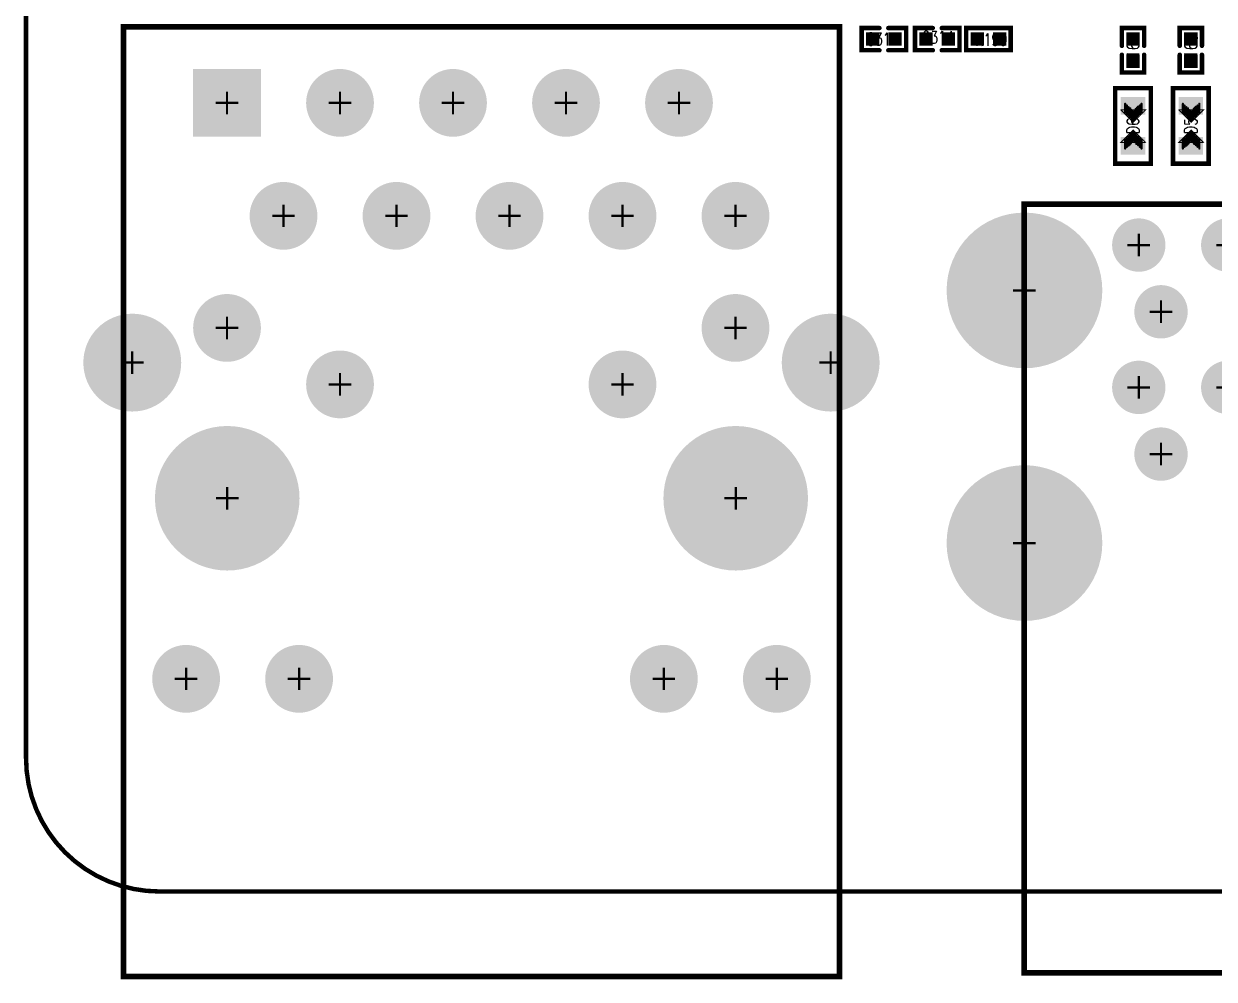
# Model space of a CAD drawing. Extents: x -54.9 to 3.9, y -25.5 to 62.3.
# Drawn here: x -52.53 to -25.77, y -25.49 to -4 of the extents above; entities that cross this region are included whole.
import ezdxf
from ezdxf.enums import TextEntityAlignment as Align

# ---------------------------------------------------------------- set-up
doc = ezdxf.new("R2010")
doc.units = 0
doc.linetypes.add('TRMIDX_0', pattern=[2, 1, 1])
doc.linetypes.add('TRMIDX_1', pattern=[2, 1, 1])
for name, color, linetype in [('BOARD_OUTLINE_00', 255, 'CONTINUOUS'), ('DRIL_NPLTE_THRU_01', 3, 'CONTINUOUS'), ('DRIL_NPLTE_THRU_02', 176, 'CONTINUOUS'), ('DRIL_NPLTE_THRU_03', 222, 'CONTINUOUS'), ('DRIL_NPLTE_THRU_04', 34, 'CONTINUOUS'), ('DRIL_NPLTE_THRU_05', 171, 'CONTINUOUS'), ('DRIL_NPLTE_THRU_06', 186, 'CONTINUOUS'), ('DRIL_NPLTE_THRU_07', 6, 'CONTINUOUS'), ('DRIL_NPLTE_THRU_08', 2, 'CONTINUOUS'), ('DRIL_PLTE_THRU_01', 3, 'CONTINUOUS'), ('DRIL_PLTE_THRU_02', 176, 'CONTINUOUS'), ('DRIL_PLTE_THRU_03', 222, 'CONTINUOUS'), ('DRIL_PLTE_THRU_04', 34, 'CONTINUOUS'), ('DRIL_PLTE_THRU_05', 171, 'CONTINUOUS'), ('DRIL_PLTE_THRU_06', 186, 'CONTINUOUS'), ('DRIL_PLTE_THRU_07', 6, 'CONTINUOUS'), ('DRIL_PLTE_THRU_08', 2, 'CONTINUOUS'), ('DRIL_SYMBOL', 255, 'CONTINUOUS'), ('PADS_BOT', 56, 'CONTINUOUS'), ('PADS_INNER', 96, 'CONTINUOUS'), ('PADS_TOP', 96, 'CONTINUOUS'), ('PART_NAME_126', 6, 'CONTINUOUS'), ('PART_TOP_2DLINE_126', 254, 'CONTINUOUS'), ('PART_TOP_COPPER_01', 254, 'CONTINUOUS')]:
    doc.layers.add(name, color=color, linetype=linetype)
doc.styles.add('W0$04', font='simplex', dxfattribs={"width": 0.75})

# ---------------------------------------------------------------- blocks, each defined once
blk = doc.blocks.new('BOARD_1')
at = {"layer": 'BOARD_OUTLINE_00', "const_width": 0.1}
blk.add_lwpolyline([(2.96515, 77.63739, 0.41421356), (-0.03411, 74.63813), (-0.03411, -4.3651, 0.41421356), (2.96515, -7.36436), (52.96851, -7.36436, 0.41421356), (55.96777, -4.3651), (55.96777, 74.63813, 0.41421356), (52.96851, 77.63739)], format="xyb", close=True, dxfattribs=at)
blk = doc.blocks.new('SMOOTH_0$127')
at = {"const_width": 0.0635}
blk.add_lwpolyline([(-0.03175, 0, 1), (0.03175, 0, 1)], format="xyb", close=True, dxfattribs=at)
blk = doc.blocks.new('PART_BODY_TOP_28')
at = {"layer": 'PART_TOP_2DLINE_126', "const_width": 0.127}
blk.add_lwpolyline([(-13.15, 1.94), (0, 1.94), (0, -15.34), (-13.15, -15.34)], close=True, dxfattribs=at)
at = {"layer": 'PART_TOP_2DLINE_126'}
for p in [(-13.15, 1.94), (0, 1.94), (-13.15, -15.34), (0, -15.34)]:
    blk.add_blockref('SMOOTH_0$127', p, dxfattribs=at)
blk = doc.blocks.new('DRIL_SYMBOL_0$7')
at = {"layer": 'DRIL_SYMBOL', "const_width": 0.0508}
for points in [[(0, -0.254), (0, 0.254)], [(-0.254, 0), (0.254, 0)]]:
    blk.add_lwpolyline(points, dxfattribs=at)
blk = doc.blocks.new('DRIL_HOLE_0$7')
at = {"const_width": 0.35}
blk.add_lwpolyline([(-0.175, 0, 1), (0.175, 0, 1)], format="xyb", close=True, dxfattribs=at)
blk.add_blockref('DRIL_SYMBOL_0$7', (0, 0))
blk = doc.blocks.new('PAD_10')
at = {"const_width": 0.45}
blk.add_lwpolyline([(0, -0.225, 1), (0, 0.225, 1)], format="xyb", close=True, dxfattribs=at)
blk = doc.blocks.new('PAD_11')
at = {"const_width": 0.6}
blk.add_lwpolyline([(0, -0.3, 1), (0, 0.3, 1)], format="xyb", close=True, dxfattribs=at)
blk = doc.blocks.new('STK_TOP_118')
at = {"layer": 'DRIL_PLTE_THRU_01'}
blk.add_blockref('DRIL_HOLE_0$7', (0, 0), dxfattribs=at)
at = {"layer": 'DRIL_PLTE_THRU_02'}
blk.add_blockref('DRIL_HOLE_0$7', (0, 0), dxfattribs=at)
at = {"layer": 'DRIL_PLTE_THRU_03'}
blk.add_blockref('DRIL_HOLE_0$7', (0, 0), dxfattribs=at)
at = {"layer": 'DRIL_PLTE_THRU_04'}
blk.add_blockref('DRIL_HOLE_0$7', (0, 0), dxfattribs=at)
at = {"layer": 'DRIL_PLTE_THRU_05'}
blk.add_blockref('DRIL_HOLE_0$7', (0, 0), dxfattribs=at)
at = {"layer": 'DRIL_PLTE_THRU_06'}
blk.add_blockref('DRIL_HOLE_0$7', (0, 0), dxfattribs=at)
at = {"layer": 'DRIL_PLTE_THRU_07'}
blk.add_blockref('DRIL_HOLE_0$7', (0, 0), dxfattribs=at)
at = {"layer": 'DRIL_PLTE_THRU_08'}
blk.add_blockref('DRIL_HOLE_0$7', (0, 0), dxfattribs=at)
at = {"layer": 'PADS_BOT'}
blk.add_blockref('PAD_11', (0, 0), dxfattribs=at)
at = {"layer": 'PADS_INNER'}
blk.add_blockref('PAD_10', (0, 0), dxfattribs=at)
at = {"layer": 'PADS_TOP'}
blk.add_blockref('PAD_11', (0, 0), dxfattribs=at)
blk = doc.blocks.new('DRIL_SYMBOL_2$3')
at = {"layer": 'DRIL_SYMBOL', "const_width": 0.0508}
for points in [[(0, -0.254), (0, 0.254)], [(-0.254, 0), (0.254, 0)]]:
    blk.add_lwpolyline(points, dxfattribs=at)
blk = doc.blocks.new('DRIL_HOLE_2$3')
at = {"const_width": 1.15}
blk.add_lwpolyline([(-0.575, 0, 1), (0.575, 0, 1)], format="xyb", close=True, dxfattribs=at)
blk.add_blockref('DRIL_SYMBOL_2$3', (0, 0))
blk = doc.blocks.new('PAD_12')
at = {"const_width": 1.25}
blk.add_lwpolyline([(0, -0.625, 1), (0, 0.625, 1)], format="xyb", close=True, dxfattribs=at)
blk = doc.blocks.new('PAD_0')
at = {"const_width": 1.75}
blk.add_lwpolyline([(0, -0.875, 1), (0, 0.875, 1)], format="xyb", close=True, dxfattribs=at)
blk = doc.blocks.new('STK_TOP_119')
at = {"layer": 'DRIL_PLTE_THRU_01'}
blk.add_blockref('DRIL_HOLE_2$3', (0, 0), dxfattribs=at)
at = {"layer": 'DRIL_PLTE_THRU_02'}
blk.add_blockref('DRIL_HOLE_2$3', (0, 0), dxfattribs=at)
at = {"layer": 'DRIL_PLTE_THRU_03'}
blk.add_blockref('DRIL_HOLE_2$3', (0, 0), dxfattribs=at)
at = {"layer": 'DRIL_PLTE_THRU_04'}
blk.add_blockref('DRIL_HOLE_2$3', (0, 0), dxfattribs=at)
at = {"layer": 'DRIL_PLTE_THRU_05'}
blk.add_blockref('DRIL_HOLE_2$3', (0, 0), dxfattribs=at)
at = {"layer": 'DRIL_PLTE_THRU_06'}
blk.add_blockref('DRIL_HOLE_2$3', (0, 0), dxfattribs=at)
at = {"layer": 'DRIL_PLTE_THRU_07'}
blk.add_blockref('DRIL_HOLE_2$3', (0, 0), dxfattribs=at)
at = {"layer": 'DRIL_PLTE_THRU_08'}
blk.add_blockref('DRIL_HOLE_2$3', (0, 0), dxfattribs=at)
at = {"layer": 'PADS_BOT'}
blk.add_blockref('PAD_0', (0, 0), dxfattribs=at)
at = {"layer": 'PADS_INNER'}
blk.add_blockref('PAD_12', (0, 0), dxfattribs=at)
at = {"layer": 'PADS_TOP'}
blk.add_blockref('PAD_0', (0, 0), dxfattribs=at)
blk = doc.blocks.new('SYM_TOP_61')
for name, p in [('PART_BODY_TOP_28', (0, 0)), ('STK_TOP_119', (-13.14, 0)), ('STK_TOP_118', (-10.57, 1.02)), ('STK_TOP_118', (-8.57, 1.02)), ('STK_TOP_118', (-6.57, 1.02)), ('STK_TOP_118', (-4.57, 1.02)), ('STK_TOP_118', (-2.57, 1.02)), ('STK_TOP_119', (0, 0)), ('STK_TOP_118', (-10.07, -0.48)), ('STK_TOP_118', (-7.57, -0.48)), ('STK_TOP_118', (-5.57, -0.48)), ('STK_TOP_118', (-3.07, -0.48)), ('STK_TOP_118', (-10.57, -2.18)), ('STK_TOP_118', (-8.57, -2.18)), ('STK_TOP_118', (-6.57, -2.18)), ('STK_TOP_118', (-4.57, -2.18)), ('STK_TOP_118', (-2.57, -2.18)), ('STK_TOP_118', (-10.07, -3.68)), ('STK_TOP_118', (-7.57, -3.68)), ('STK_TOP_118', (-5.57, -3.68)), ('STK_TOP_118', (-3.07, -3.68)), ('STK_TOP_119', (-13.14, -5.68)), ('STK_TOP_119', (0, -5.68))]:
    blk.add_blockref(name, p)
blk = doc.blocks.new('PART_TOP_5')
blk.add_blockref('SYM_TOP_61', (0, 0))
at = {"layer": 'PART_NAME_126', "style": 'W0$04', "width": 0.75}
blk.add_text('J1', height=0.28, dxfattribs=at).set_placement((-6.717, -7.261))
blk = doc.blocks.new('SMOOTH_0$0254')
at = {"const_width": 0.0127}
blk.add_lwpolyline([(-0.00635, 0, 1), (0.00635, 0, 1)], format="xyb", close=True, dxfattribs=at)
blk = doc.blocks.new('SMOOTH_0$0508')
at = {"const_width": 0.0254}
blk.add_lwpolyline([(-0.0127, 0, 1), (0.0127, 0, 1)], format="xyb", close=True, dxfattribs=at)
blk = doc.blocks.new('SMOOTH_0$1')
at = {"const_width": 0.05}
blk.add_lwpolyline([(-0.025, 0, 1), (0.025, 0, 1)], format="xyb", close=True, dxfattribs=at)
blk = doc.blocks.new('PART_BODY_TOP_29')
at = {"layer": 'PART_TOP_2DLINE_126', "const_width": 0.1}
blk.add_lwpolyline([(0.85, -0.4), (0.85, 0.4), (-0.85, 0.4), (-0.85, -0.4)], close=True, dxfattribs=at)
at = {"layer": 'PART_TOP_COPPER_01', "linetype": 'TRMIDX_0', "const_width": 0.0254}
for points in [[(-0.3556, -0.2667), (-0.08255, 0.00635), (-0.36195, 0.28575), (-0.36195, -0.254), (-0.3556, -0.254)], [(-0.3048, -0.1651), (-0.1397, 0), (-0.31115, 0.17145), (-0.31115, -0.1524), (-0.3048, -0.1524)]]:
    blk.add_lwpolyline(points, close=True, dxfattribs=at)
at = {"layer": 'PART_TOP_COPPER_01', "linetype": 'TRMIDX_1', "const_width": 0.0254}
for points in [[(0.3683, 0.2794), (0.09525, 0.00635), (0.37465, -0.27305), (0.37465, 0.2667), (0.3683, 0.2667)], [(0.3175, 0.1778), (0.1524, 0.0127), (0.32385, -0.15875), (0.32385, 0.1651), (0.3175, 0.1651)]]:
    blk.add_lwpolyline(points, close=True, dxfattribs=at)
at = {"layer": 'PART_TOP_COPPER_01', "linetype": 'TRMIDX_0', "const_width": 0.0508}
for points in [[(-0.3048, 0.1905), (-0.4953, 0.1905)], [(-0.2667, 0.1524), (-0.4572, 0.1524)], [(-0.2413, 0.1143), (-0.4318, 0.1143)], [(-0.2159, 0.0889), (-0.4064, 0.0889)], [(-0.1905, 0.0635), (-0.381, 0.0635)], [(-0.1524, 0.0381), (-0.3429, 0.0381)], [(-0.1397, -0.0127), (-0.3302, -0.0127)], [(-0.127, 0.0127), (-0.3175, 0.0127)], [(-0.3048, -0.1778), (-0.4953, -0.1778)], [(-0.2667, -0.1397), (-0.4572, -0.1397)], [(-0.2286, -0.1016), (-0.4191, -0.1016)], [(-0.2032, -0.0635), (-0.3937, -0.0635)], [(-0.1651, -0.0381), (-0.3556, -0.0381)]]:
    blk.add_lwpolyline(points, dxfattribs=at)
at = {"layer": 'PART_TOP_COPPER_01', "linetype": 'TRMIDX_1', "const_width": 0.0508}
for points in [[(0.1397, 0), (0.3302, 0)], [(0.1524, 0.0254), (0.3429, 0.0254)], [(0.1651, -0.0254), (0.3556, -0.0254)], [(0.1778, 0.0508), (0.3683, 0.0508)], [(0.2159, 0.0762), (0.4064, 0.0762)], [(0.2413, 0.1143), (0.4318, 0.1143)], [(0.2794, 0.1524), (0.4699, 0.1524)], [(0.3175, 0.1905), (0.508, 0.1905)], [(0.2032, -0.0508), (0.3937, -0.0508)], [(0.2286, -0.0762), (0.4191, -0.0762)], [(0.254, -0.1016), (0.4445, -0.1016)], [(0.2794, -0.1397), (0.4699, -0.1397)], [(0.3175, -0.1778), (0.508, -0.1778)]]:
    blk.add_lwpolyline(points, dxfattribs=at)
at = {"layer": 'PART_TOP_2DLINE_126'}
for p in [(-0.85, 0.4), (0.85, 0.4), (-0.85, -0.4), (0.85, -0.4)]:
    blk.add_blockref('SMOOTH_0$1', p, dxfattribs=at)
at = {"layer": 'PART_TOP_COPPER_01'}
for name, p in [('SMOOTH_0$0254', (-0.36195, 0.28575)), ('SMOOTH_0$0254', (0.3683, 0.2794)), ('SMOOTH_0$0254', (0.3683, 0.2667)), ('SMOOTH_0$0254', (0.37465, 0.2667)), ('SMOOTH_0$0508', (-0.4953, 0.1905)), ('SMOOTH_0$0508', (-0.4572, 0.1524)), ('SMOOTH_0$0508', (-0.4318, 0.1143)), ('SMOOTH_0$0508', (-0.4064, 0.0889)), ('SMOOTH_0$0508', (-0.381, 0.0635)), ('SMOOTH_0$0508', (-0.3429, 0.0381)), ('SMOOTH_0$0508', (-0.3302, -0.0127)), ('SMOOTH_0$0508', (-0.3175, 0.0127)), ('SMOOTH_0$0508', (-0.3048, 0.1905)), ('SMOOTH_0$0254', (-0.31115, 0.17145)), ('SMOOTH_0$0508', (-0.2667, 0.1524)), ('SMOOTH_0$0508', (-0.2413, 0.1143)), ('SMOOTH_0$0508', (-0.2159, 0.0889)), ('SMOOTH_0$0508', (-0.1905, 0.0635)), ('SMOOTH_0$0508', (-0.1524, 0.0381)), ('SMOOTH_0$0508', (-0.1397, -0.0127)), ('SMOOTH_0$0508', (-0.127, 0.0127)), ('SMOOTH_0$0254', (-0.1397, 0)), ('SMOOTH_0$0254', (-0.08255, 0.00635)), ('SMOOTH_0$0254', (0.09525, 0.00635)), ('SMOOTH_0$0508', (0.1397, 0)), ('SMOOTH_0$0508', (0.1524, 0.0254)), ('SMOOTH_0$0254', (0.1524, 0.0127)), ('SMOOTH_0$0508', (0.1651, -0.0254)), ('SMOOTH_0$0508', (0.1778, 0.0508)), ('SMOOTH_0$0508', (0.2159, 0.0762)), ('SMOOTH_0$0508', (0.2413, 0.1143)), ('SMOOTH_0$0508', (0.2794, 0.1524)), ('SMOOTH_0$0508', (0.3175, 0.1905)), ('SMOOTH_0$0254', (0.3175, 0.1778)), ('SMOOTH_0$0254', (0.3175, 0.1651)), ('SMOOTH_0$0508', (0.3302, 0)), ('SMOOTH_0$0254', (0.32385, 0.1651)), ('SMOOTH_0$0508', (0.3429, 0.0254)), ('SMOOTH_0$0508', (0.3556, -0.0254)), ('SMOOTH_0$0508', (0.3683, 0.0508)), ('SMOOTH_0$0508', (0.4064, 0.0762)), ('SMOOTH_0$0508', (0.4318, 0.1143)), ('SMOOTH_0$0508', (0.4699, 0.1524)), ('SMOOTH_0$0508', (0.508, 0.1905)), ('SMOOTH_0$0508', (-0.4953, -0.1778)), ('SMOOTH_0$0508', (-0.4572, -0.1397)), ('SMOOTH_0$0508', (-0.4191, -0.1016)), ('SMOOTH_0$0508', (-0.3937, -0.0635)), ('SMOOTH_0$0508', (-0.3556, -0.0381)), ('SMOOTH_0$0254', (-0.36195, -0.254)), ('SMOOTH_0$0254', (-0.3556, -0.254)), ('SMOOTH_0$0254', (-0.3556, -0.2667)), ('SMOOTH_0$0508', (-0.3048, -0.1778)), ('SMOOTH_0$0254', (-0.31115, -0.1524)), ('SMOOTH_0$0254', (-0.3048, -0.1524)), ('SMOOTH_0$0254', (-0.3048, -0.1651)), ('SMOOTH_0$0508', (-0.2667, -0.1397)), ('SMOOTH_0$0508', (-0.2286, -0.1016)), ('SMOOTH_0$0508', (-0.2032, -0.0635)), ('SMOOTH_0$0508', (-0.1651, -0.0381)), ('SMOOTH_0$0508', (0.2032, -0.0508)), ('SMOOTH_0$0508', (0.2286, -0.0762)), ('SMOOTH_0$0508', (0.254, -0.1016)), ('SMOOTH_0$0508', (0.2794, -0.1397)), ('SMOOTH_0$0508', (0.3175, -0.1778)), ('SMOOTH_0$0254', (0.32385, -0.15875)), ('SMOOTH_0$0254', (0.37465, -0.27305)), ('SMOOTH_0$0508', (0.3937, -0.0508)), ('SMOOTH_0$0508', (0.4191, -0.0762)), ('SMOOTH_0$0508', (0.4445, -0.1016)), ('SMOOTH_0$0508', (0.4699, -0.1397)), ('SMOOTH_0$0508', (0.508, -0.1778))]:
    blk.add_blockref(name, p, dxfattribs=at)
blk = doc.blocks.new('DRIL_HOLE_0')
blk.add_lwpolyline([(0, 0, 1), (0, 0, 1)], format="xyb", close=True)
blk = doc.blocks.new('PAD_1')
blk.add_lwpolyline([(0, 0, 1), (0, 0, 1)], format="xyb", close=True)
blk = doc.blocks.new('PAD_18')
at = {"const_width": 0.4}
blk.add_lwpolyline([(-0.275, 0), (0.275, 0)], dxfattribs=at)
blk = doc.blocks.new('STK_TOP_121')
at = {"layer": 'DRIL_PLTE_THRU_01'}
blk.add_blockref('DRIL_HOLE_0', (0, 0), dxfattribs=at)
at = {"layer": 'DRIL_PLTE_THRU_02'}
blk.add_blockref('DRIL_HOLE_0', (0, 0), dxfattribs=at)
at = {"layer": 'DRIL_PLTE_THRU_03'}
blk.add_blockref('DRIL_HOLE_0', (0, 0), dxfattribs=at)
at = {"layer": 'DRIL_PLTE_THRU_04'}
blk.add_blockref('DRIL_HOLE_0', (0, 0), dxfattribs=at)
at = {"layer": 'DRIL_PLTE_THRU_05'}
blk.add_blockref('DRIL_HOLE_0', (0, 0), dxfattribs=at)
at = {"layer": 'DRIL_PLTE_THRU_06'}
blk.add_blockref('DRIL_HOLE_0', (0, 0), dxfattribs=at)
at = {"layer": 'DRIL_PLTE_THRU_07'}
blk.add_blockref('DRIL_HOLE_0', (0, 0), dxfattribs=at)
at = {"layer": 'DRIL_PLTE_THRU_08'}
blk.add_blockref('DRIL_HOLE_0', (0, 0), dxfattribs=at)
at = {"layer": 'PADS_BOT'}
blk.add_blockref('PAD_1', (0, 0), dxfattribs=at)
at = {"layer": 'PADS_INNER'}
blk.add_blockref('PAD_1', (0, 0), dxfattribs=at)
at = {"layer": 'PADS_TOP', "rotation": 90}
blk.add_blockref('PAD_18', (0, 0), dxfattribs=at)
blk = doc.blocks.new('SYM_TOP_22')
for name, p in [('PART_BODY_TOP_29', (0, 0)), ('STK_TOP_121', (-0.45, 0)), ('STK_TOP_121', (0.45, 0))]:
    blk.add_blockref(name, p)
blk = doc.blocks.new('PART_TOP_88')
blk.add_blockref('SYM_TOP_22', (0, 0))
at = {"layer": 'PART_NAME_126', "style": 'W0$04', "width": 0.75}
blk.add_text('D6', height=0.28, rotation=180, dxfattribs=at).set_placement((0, 0), align=Align.MIDDLE_CENTER)
blk = doc.blocks.new('PART_BODY_TOP_164')
at = {"layer": 'PART_TOP_2DLINE_126', "const_width": 0.1}
for points in [[(-0.1, 0.25), (-0.5, 0.25), (-0.5, -0.25), (-0.1, -0.25)], [(0.1, 0.25), (0.5, 0.25), (0.5, -0.25), (0.1, -0.25)]]:
    blk.add_lwpolyline(points, dxfattribs=at)
at = {"layer": 'PART_TOP_2DLINE_126'}
for p in [(-0.5, 0.25), (-0.1, 0.25), (0.1, 0.25), (0.5, 0.25), (-0.5, -0.25), (-0.1, -0.25), (0.1, -0.25), (0.5, -0.25)]:
    blk.add_blockref('SMOOTH_0$1', p, dxfattribs=at)
blk = doc.blocks.new('PAD_13')
at = {"const_width": 0.3}
blk.add_lwpolyline([(-0.15, 0), (0.15, 0)], dxfattribs=at)
blk = doc.blocks.new('STK_TOP_408')
at = {"layer": 'DRIL_NPLTE_THRU_01'}
blk.add_blockref('DRIL_HOLE_0', (0, 0), dxfattribs=at)
at = {"layer": 'DRIL_NPLTE_THRU_02'}
blk.add_blockref('DRIL_HOLE_0', (0, 0), dxfattribs=at)
at = {"layer": 'DRIL_NPLTE_THRU_03'}
blk.add_blockref('DRIL_HOLE_0', (0, 0), dxfattribs=at)
at = {"layer": 'DRIL_NPLTE_THRU_04'}
blk.add_blockref('DRIL_HOLE_0', (0, 0), dxfattribs=at)
at = {"layer": 'DRIL_NPLTE_THRU_05'}
blk.add_blockref('DRIL_HOLE_0', (0, 0), dxfattribs=at)
at = {"layer": 'DRIL_NPLTE_THRU_06'}
blk.add_blockref('DRIL_HOLE_0', (0, 0), dxfattribs=at)
at = {"layer": 'DRIL_NPLTE_THRU_07'}
blk.add_blockref('DRIL_HOLE_0', (0, 0), dxfattribs=at)
at = {"layer": 'DRIL_NPLTE_THRU_08'}
blk.add_blockref('DRIL_HOLE_0', (0, 0), dxfattribs=at)
at = {"layer": 'PADS_BOT'}
blk.add_blockref('PAD_1', (0, 0), dxfattribs=at)
at = {"layer": 'PADS_INNER'}
blk.add_blockref('PAD_1', (0, 0), dxfattribs=at)
at = {"layer": 'PADS_TOP'}
blk.add_blockref('PAD_13', (0, 0), dxfattribs=at)
blk = doc.blocks.new('SYM_TOP_9')
for name, p in [('PART_BODY_TOP_164', (0, 0)), ('STK_TOP_408', (-0.25, 0)), ('STK_TOP_408', (0.25, 0))]:
    blk.add_blockref(name, p)
blk = doc.blocks.new('PART_TOP_313')
blk.add_blockref('SYM_TOP_9', (0, 0))
at = {"layer": 'PART_NAME_126', "style": 'W0$04', "width": 0.75}
blk.add_text('C165', height=0.28, rotation=180, dxfattribs=at).set_placement((0, 0), align=Align.MIDDLE_CENTER)
blk = doc.blocks.new('PART_TOP_314')
blk.add_blockref('SYM_TOP_9', (0, 0))
at = {"layer": 'PART_NAME_126', "style": 'W0$04', "width": 0.75}
blk.add_text('C166', height=0.28, rotation=180, dxfattribs=at).set_placement((0, 0), align=Align.MIDDLE_CENTER)
blk = doc.blocks.new('PART_TOP_375')
blk.add_blockref('SYM_TOP_22', (0, 0))
at = {"layer": 'PART_NAME_126', "style": 'W0$04', "width": 0.75}
blk.add_text('D5', height=0.28, rotation=180, dxfattribs=at).set_placement((0, 0), align=Align.MIDDLE_CENTER)
blk = doc.blocks.new('PART_BODY_TOP_156')
at = {"layer": 'PART_TOP_2DLINE_126', "const_width": 0.127}
blk.add_lwpolyline([(13.77, -19.64), (-2.33, -19.64), (-2.33, 1.71), (13.77, 1.71)], close=True, dxfattribs=at)
at = {"layer": 'PART_TOP_2DLINE_126'}
for p in [(-2.33, 1.71), (13.77, 1.71), (-2.33, -19.64), (13.77, -19.64)]:
    blk.add_blockref('SMOOTH_0$127', p, dxfattribs=at)
blk = doc.blocks.new('DRIL_SYMBOL_0$9')
at = {"layer": 'DRIL_SYMBOL', "const_width": 0.0508}
for points in [[(0, -0.254), (0, 0.254)], [(-0.254, 0), (0.254, 0)]]:
    blk.add_lwpolyline(points, dxfattribs=at)
blk = doc.blocks.new('DRIL_HOLE_0$9')
at = {"const_width": 0.45}
blk.add_lwpolyline([(-0.225, 0, 1), (0.225, 0, 1)], format="xyb", close=True, dxfattribs=at)
blk.add_blockref('DRIL_SYMBOL_0$9', (0, 0))
blk = doc.blocks.new('PAD_44')
at = {"const_width": 1.524}
blk.add_lwpolyline([(-0.762, 0), (0.762, 0)], dxfattribs=at)
blk = doc.blocks.new('STK_TOP_385')
at = {"layer": 'DRIL_PLTE_THRU_01'}
blk.add_blockref('DRIL_HOLE_0$9', (0, 0), dxfattribs=at)
at = {"layer": 'DRIL_PLTE_THRU_02'}
blk.add_blockref('DRIL_HOLE_0$9', (0, 0), dxfattribs=at)
at = {"layer": 'DRIL_PLTE_THRU_03'}
blk.add_blockref('DRIL_HOLE_0$9', (0, 0), dxfattribs=at)
at = {"layer": 'DRIL_PLTE_THRU_04'}
blk.add_blockref('DRIL_HOLE_0$9', (0, 0), dxfattribs=at)
at = {"layer": 'DRIL_PLTE_THRU_05'}
blk.add_blockref('DRIL_HOLE_0$9', (0, 0), dxfattribs=at)
at = {"layer": 'DRIL_PLTE_THRU_06'}
blk.add_blockref('DRIL_HOLE_0$9', (0, 0), dxfattribs=at)
at = {"layer": 'DRIL_PLTE_THRU_07'}
blk.add_blockref('DRIL_HOLE_0$9', (0, 0), dxfattribs=at)
at = {"layer": 'DRIL_PLTE_THRU_08'}
blk.add_blockref('DRIL_HOLE_0$9', (0, 0), dxfattribs=at)
at = {"layer": 'PADS_BOT'}
blk.add_blockref('PAD_44', (0, 0), dxfattribs=at)
at = {"layer": 'PADS_INNER'}
blk.add_blockref('PAD_44', (0, 0), dxfattribs=at)
at = {"layer": 'PADS_TOP'}
blk.add_blockref('PAD_44', (0, 0), dxfattribs=at)
blk = doc.blocks.new('PAD_46')
at = {"const_width": 0.55}
blk.add_lwpolyline([(0, -0.275, 1), (0, 0.275, 1)], format="xyb", close=True, dxfattribs=at)
blk = doc.blocks.new('PAD_47')
at = {"const_width": 0.762}
blk.add_lwpolyline([(0, -0.381, 1), (0, 0.381, 1)], format="xyb", close=True, dxfattribs=at)
blk = doc.blocks.new('STK_TOP_384')
at = {"layer": 'DRIL_PLTE_THRU_01'}
blk.add_blockref('DRIL_HOLE_0$9', (0, 0), dxfattribs=at)
at = {"layer": 'DRIL_PLTE_THRU_02'}
blk.add_blockref('DRIL_HOLE_0$9', (0, 0), dxfattribs=at)
at = {"layer": 'DRIL_PLTE_THRU_03'}
blk.add_blockref('DRIL_HOLE_0$9', (0, 0), dxfattribs=at)
at = {"layer": 'DRIL_PLTE_THRU_04'}
blk.add_blockref('DRIL_HOLE_0$9', (0, 0), dxfattribs=at)
at = {"layer": 'DRIL_PLTE_THRU_05'}
blk.add_blockref('DRIL_HOLE_0$9', (0, 0), dxfattribs=at)
at = {"layer": 'DRIL_PLTE_THRU_06'}
blk.add_blockref('DRIL_HOLE_0$9', (0, 0), dxfattribs=at)
at = {"layer": 'DRIL_PLTE_THRU_07'}
blk.add_blockref('DRIL_HOLE_0$9', (0, 0), dxfattribs=at)
at = {"layer": 'DRIL_PLTE_THRU_08'}
blk.add_blockref('DRIL_HOLE_0$9', (0, 0), dxfattribs=at)
at = {"layer": 'PADS_BOT'}
blk.add_blockref('PAD_47', (0, 0), dxfattribs=at)
at = {"layer": 'PADS_INNER'}
blk.add_blockref('PAD_46', (0, 0), dxfattribs=at)
at = {"layer": 'PADS_TOP'}
blk.add_blockref('PAD_47', (0, 0), dxfattribs=at)
blk = doc.blocks.new('DRIL_SYMBOL_1$02')
at = {"layer": 'DRIL_SYMBOL', "const_width": 0.0508}
for points in [[(0, -0.254), (0, 0.254)], [(-0.254, 0), (0.254, 0)]]:
    blk.add_lwpolyline(points, dxfattribs=at)
blk = doc.blocks.new('DRIL_HOLE_1$02')
at = {"const_width": 0.51}
blk.add_lwpolyline([(-0.255, 0, 1), (0.255, 0, 1)], format="xyb", close=True, dxfattribs=at)
blk.add_blockref('DRIL_SYMBOL_1$02', (0, 0))
blk = doc.blocks.new('STK_TOP_386')
at = {"layer": 'DRIL_PLTE_THRU_01'}
blk.add_blockref('DRIL_HOLE_1$02', (0, 0), dxfattribs=at)
at = {"layer": 'DRIL_PLTE_THRU_02'}
blk.add_blockref('DRIL_HOLE_1$02', (0, 0), dxfattribs=at)
at = {"layer": 'DRIL_PLTE_THRU_03'}
blk.add_blockref('DRIL_HOLE_1$02', (0, 0), dxfattribs=at)
at = {"layer": 'DRIL_PLTE_THRU_04'}
blk.add_blockref('DRIL_HOLE_1$02', (0, 0), dxfattribs=at)
at = {"layer": 'DRIL_PLTE_THRU_05'}
blk.add_blockref('DRIL_HOLE_1$02', (0, 0), dxfattribs=at)
at = {"layer": 'DRIL_PLTE_THRU_06'}
blk.add_blockref('DRIL_HOLE_1$02', (0, 0), dxfattribs=at)
at = {"layer": 'DRIL_PLTE_THRU_07'}
blk.add_blockref('DRIL_HOLE_1$02', (0, 0), dxfattribs=at)
at = {"layer": 'DRIL_PLTE_THRU_08'}
blk.add_blockref('DRIL_HOLE_1$02', (0, 0), dxfattribs=at)
at = {"layer": 'PADS_BOT'}
blk.add_blockref('PAD_47', (0, 0), dxfattribs=at)
at = {"layer": 'PADS_INNER'}
blk.add_blockref('PAD_47', (0, 0), dxfattribs=at)
at = {"layer": 'PADS_TOP'}
blk.add_blockref('PAD_47', (0, 0), dxfattribs=at)
blk = doc.blocks.new('DRIL_SYMBOL_1$6')
at = {"layer": 'DRIL_SYMBOL', "const_width": 0.0508}
for points in [[(0, -0.254), (0, 0.254)], [(-0.254, 0), (0.254, 0)]]:
    blk.add_lwpolyline(points, dxfattribs=at)
blk = doc.blocks.new('DRIL_HOLE_1$6')
at = {"const_width": 0.8}
blk.add_lwpolyline([(-0.4, 0, 1), (0.4, 0, 1)], format="xyb", close=True, dxfattribs=at)
blk.add_blockref('DRIL_SYMBOL_1$6', (0, 0))
blk = doc.blocks.new('PAD_49')
at = {"const_width": 1.1}
blk.add_lwpolyline([(0, -0.55, 1), (0, 0.55, 1)], format="xyb", close=True, dxfattribs=at)
blk = doc.blocks.new('PAD_51')
at = {"const_width": 1}
blk.add_lwpolyline([(0, -0.5, 1), (0, 0.5, 1)], format="xyb", close=True, dxfattribs=at)
blk = doc.blocks.new('STK_TOP_387')
at = {"layer": 'DRIL_PLTE_THRU_01'}
blk.add_blockref('DRIL_HOLE_1$6', (0, 0), dxfattribs=at)
at = {"layer": 'DRIL_PLTE_THRU_02'}
blk.add_blockref('DRIL_HOLE_1$6', (0, 0), dxfattribs=at)
at = {"layer": 'DRIL_PLTE_THRU_03'}
blk.add_blockref('DRIL_HOLE_1$6', (0, 0), dxfattribs=at)
at = {"layer": 'DRIL_PLTE_THRU_04'}
blk.add_blockref('DRIL_HOLE_1$6', (0, 0), dxfattribs=at)
at = {"layer": 'DRIL_PLTE_THRU_05'}
blk.add_blockref('DRIL_HOLE_1$6', (0, 0), dxfattribs=at)
at = {"layer": 'DRIL_PLTE_THRU_06'}
blk.add_blockref('DRIL_HOLE_1$6', (0, 0), dxfattribs=at)
at = {"layer": 'DRIL_PLTE_THRU_07'}
blk.add_blockref('DRIL_HOLE_1$6', (0, 0), dxfattribs=at)
at = {"layer": 'DRIL_PLTE_THRU_08'}
blk.add_blockref('DRIL_HOLE_1$6', (0, 0), dxfattribs=at)
at = {"layer": 'PADS_BOT'}
blk.add_blockref('PAD_49', (0, 0), dxfattribs=at)
at = {"layer": 'PADS_INNER'}
blk.add_blockref('PAD_49', (0, 0), dxfattribs=at)
at = {"layer": 'PADS_TOP'}
blk.add_blockref('PAD_51', (0, 0), dxfattribs=at)
blk = doc.blocks.new('DRIL_SYMBOL_3$25')
at = {"layer": 'DRIL_SYMBOL', "const_width": 0.0508}
for points in [[(0, -0.254), (0, 0.254)], [(-0.254, 0), (0.254, 0)]]:
    blk.add_lwpolyline(points, dxfattribs=at)
blk = doc.blocks.new('DRIL_HOLE_3$25')
at = {"const_width": 1.625}
blk.add_lwpolyline([(-0.8125, 0, 1), (0.8125, 0, 1)], format="xyb", close=True, dxfattribs=at)
blk.add_blockref('DRIL_SYMBOL_3$25', (0, 0))
blk = doc.blocks.new('PAD_52')
at = {"const_width": 1.625}
blk.add_lwpolyline([(0, -0.8125, 1), (0, 0.8125, 1)], format="xyb", close=True, dxfattribs=at)
blk = doc.blocks.new('STK_TOP_388')
at = {"layer": 'DRIL_PLTE_THRU_01'}
blk.add_blockref('DRIL_HOLE_3$25', (0, 0), dxfattribs=at)
at = {"layer": 'DRIL_PLTE_THRU_02'}
blk.add_blockref('DRIL_HOLE_3$25', (0, 0), dxfattribs=at)
at = {"layer": 'DRIL_PLTE_THRU_03'}
blk.add_blockref('DRIL_HOLE_3$25', (0, 0), dxfattribs=at)
at = {"layer": 'DRIL_PLTE_THRU_04'}
blk.add_blockref('DRIL_HOLE_3$25', (0, 0), dxfattribs=at)
at = {"layer": 'DRIL_PLTE_THRU_05'}
blk.add_blockref('DRIL_HOLE_3$25', (0, 0), dxfattribs=at)
at = {"layer": 'DRIL_PLTE_THRU_06'}
blk.add_blockref('DRIL_HOLE_3$25', (0, 0), dxfattribs=at)
at = {"layer": 'DRIL_PLTE_THRU_07'}
blk.add_blockref('DRIL_HOLE_3$25', (0, 0), dxfattribs=at)
at = {"layer": 'DRIL_PLTE_THRU_08'}
blk.add_blockref('DRIL_HOLE_3$25', (0, 0), dxfattribs=at)
at = {"layer": 'PADS_BOT'}
blk.add_blockref('PAD_52', (0, 0), dxfattribs=at)
at = {"layer": 'PADS_INNER'}
blk.add_blockref('PAD_52', (0, 0), dxfattribs=at)
at = {"layer": 'PADS_TOP'}
blk.add_blockref('PAD_52', (0, 0), dxfattribs=at)
blk = doc.blocks.new('SYM_TOP_53')
for name, p in [('PART_BODY_TOP_156', (0, 0)), ('STK_TOP_385', (0, 0)), ('STK_TOP_384', (2.54, 0)), ('STK_TOP_384', (5.08, 0)), ('STK_TOP_384', (7.62, 0)), ('STK_TOP_384', (10.16, 0)), ('STK_TOP_384', (1.27, -2.54)), ('STK_TOP_384', (3.81, -2.54)), ('STK_TOP_384', (6.35, -2.54)), ('STK_TOP_384', (8.89, -2.54)), ('STK_TOP_384', (11.43, -2.54)), ('STK_TOP_384', (0, -5.06)), ('STK_TOP_384', (11.43, -5.06)), ('STK_TOP_387', (-2.13, -5.84)), ('STK_TOP_387', (13.57, -5.84)), ('STK_TOP_384', (2.54, -6.33)), ('STK_TOP_384', (8.89, -6.33)), ('STK_TOP_388', (0.005, -8.89)), ('STK_TOP_388', (11.435, -8.89)), ('STK_TOP_386', (-0.92, -12.95)), ('STK_TOP_386', (1.62, -12.95)), ('STK_TOP_386', (9.82, -12.95)), ('STK_TOP_384', (12.36, -12.95))]:
    blk.add_blockref(name, p)
blk = doc.blocks.new('PART_TOP_630')
blk.add_blockref('SYM_TOP_53', (0, 0))
blk = doc.blocks.new('PART_TOP_666')
blk.add_blockref('SYM_TOP_9', (0, 0))
at = {"layer": 'PART_NAME_126', "style": 'W0$04', "width": 0.75}
blk.add_text('C311', height=0.28, dxfattribs=at).set_placement((-0.03, 0), align=Align.MIDDLE_CENTER)
blk = doc.blocks.new('PART_TOP_676')
blk.add_blockref('SYM_TOP_9', (0, 0))
at = {"layer": 'PART_NAME_126', "style": 'W0$04', "width": 0.75}
blk.add_text('C314', height=0.28, rotation=180, dxfattribs=at).set_placement((0.35, 0.1))
blk = doc.blocks.new('PART_BODY_TOP_166')
at = {"layer": 'PART_TOP_2DLINE_126', "const_width": 0.1}
blk.add_lwpolyline([(-0.5, 0.25), (0.5, 0.25), (0.5, -0.25), (-0.5, -0.25)], close=True, dxfattribs=at)
at = {"layer": 'PART_TOP_2DLINE_126'}
for p in [(-0.5, 0.25), (0.5, 0.25), (-0.5, -0.25), (0.5, -0.25)]:
    blk.add_blockref('SMOOTH_0$1', p, dxfattribs=at)
blk = doc.blocks.new('SYM_TOP_5')
for name, p in [('PART_BODY_TOP_166', (0, 0)), ('STK_TOP_408', (-0.25, 0)), ('STK_TOP_408', (0.25, 0))]:
    blk.add_blockref(name, p)
blk = doc.blocks.new('PART_TOP_699')
blk.add_blockref('SYM_TOP_5', (0, 0))
at = {"layer": 'PART_NAME_126', "style": 'W0$04', "width": 0.75}
blk.add_text('R199', height=0.28, rotation=180, dxfattribs=at).set_placement((0.3, 0.15))
blk = doc.blocks.new('SMOOTH_0$10008')
at = {"const_width": 0.05004}
blk.add_lwpolyline([(-0.02502, 0, 1), (0.02502, 0, 1)], format="xyb", close=True, dxfattribs=at)
blk = doc.blocks.new('PART_BODY_TOP_216')
at = {"layer": 'PART_TOP_2DLINE_126', "const_width": 0.1}
blk.add_lwpolyline([(-5, 4.47), (5.02, 4.47), (5.02, -0.9), (-5, -0.9)], close=True, dxfattribs=at)
at = {"layer": 'PART_TOP_2DLINE_126'}
for p in [(-5, 4.47), (5.02, 4.47), (-5, -0.9), (5.02, -0.9)]:
    blk.add_blockref('SMOOTH_0$10008', p, dxfattribs=at)
blk = doc.blocks.new('PAD_68')
at = {"const_width": 0.8}
blk.add_lwpolyline([(-0.8, 0), (0.8, 0)], dxfattribs=at)
blk = doc.blocks.new('STK_TOP_568')
at = {"layer": 'DRIL_PLTE_THRU_01'}
blk.add_blockref('DRIL_HOLE_0', (0, 0), dxfattribs=at)
at = {"layer": 'DRIL_PLTE_THRU_02'}
blk.add_blockref('DRIL_HOLE_0', (0, 0), dxfattribs=at)
at = {"layer": 'DRIL_PLTE_THRU_03'}
blk.add_blockref('DRIL_HOLE_0', (0, 0), dxfattribs=at)
at = {"layer": 'DRIL_PLTE_THRU_04'}
blk.add_blockref('DRIL_HOLE_0', (0, 0), dxfattribs=at)
at = {"layer": 'DRIL_PLTE_THRU_05'}
blk.add_blockref('DRIL_HOLE_0', (0, 0), dxfattribs=at)
at = {"layer": 'DRIL_PLTE_THRU_06'}
blk.add_blockref('DRIL_HOLE_0', (0, 0), dxfattribs=at)
at = {"layer": 'DRIL_PLTE_THRU_07'}
blk.add_blockref('DRIL_HOLE_0', (0, 0), dxfattribs=at)
at = {"layer": 'DRIL_PLTE_THRU_08'}
blk.add_blockref('DRIL_HOLE_0', (0, 0), dxfattribs=at)
at = {"layer": 'PADS_BOT'}
blk.add_blockref('PAD_1', (0, 0), dxfattribs=at)
at = {"layer": 'PADS_INNER'}
blk.add_blockref('PAD_1', (0, 0), dxfattribs=at)
at = {"layer": 'PADS_TOP', "rotation": 90}
blk.add_blockref('PAD_68', (0, 0), dxfattribs=at)
blk = doc.blocks.new('PAD_69')
at = {"const_width": 2.1}
blk.add_lwpolyline([(-1.5, 0), (1.5, 0)], dxfattribs=at)
blk = doc.blocks.new('STK_TOP_567')
at = {"layer": 'DRIL_PLTE_THRU_01'}
blk.add_blockref('DRIL_HOLE_0', (0, 0), dxfattribs=at)
at = {"layer": 'DRIL_PLTE_THRU_02'}
blk.add_blockref('DRIL_HOLE_0', (0, 0), dxfattribs=at)
at = {"layer": 'DRIL_PLTE_THRU_03'}
blk.add_blockref('DRIL_HOLE_0', (0, 0), dxfattribs=at)
at = {"layer": 'DRIL_PLTE_THRU_04'}
blk.add_blockref('DRIL_HOLE_0', (0, 0), dxfattribs=at)
at = {"layer": 'DRIL_PLTE_THRU_05'}
blk.add_blockref('DRIL_HOLE_0', (0, 0), dxfattribs=at)
at = {"layer": 'DRIL_PLTE_THRU_06'}
blk.add_blockref('DRIL_HOLE_0', (0, 0), dxfattribs=at)
at = {"layer": 'DRIL_PLTE_THRU_07'}
blk.add_blockref('DRIL_HOLE_0', (0, 0), dxfattribs=at)
at = {"layer": 'DRIL_PLTE_THRU_08'}
blk.add_blockref('DRIL_HOLE_0', (0, 0), dxfattribs=at)
at = {"layer": 'PADS_BOT'}
blk.add_blockref('PAD_1', (0, 0), dxfattribs=at)
at = {"layer": 'PADS_INNER'}
blk.add_blockref('PAD_1', (0, 0), dxfattribs=at)
at = {"layer": 'PADS_TOP', "rotation": 90}
blk.add_blockref('PAD_69', (0, 0), dxfattribs=at)
blk = doc.blocks.new('SYM_TOP_75')
for name, p in [('STK_TOP_567', (-3.85, 2.82)), ('STK_TOP_567', (3.85, 2.82)), ('PART_BODY_TOP_216', (0, 0)), ('STK_TOP_568', (-1.25, 0)), ('STK_TOP_568', (0, 0)), ('STK_TOP_568', (1.25, 0))]:
    blk.add_blockref(name, p)
blk = doc.blocks.new('PART_TOP_806')
blk.add_blockref('SYM_TOP_75', (0, 0))
at = {"layer": 'PART_NAME_126', "style": 'W0$04', "width": 0.75}
blk.add_text('U90010', height=0.28, rotation=180, dxfattribs=at).set_placement((0.35, 1.65))

msp = doc.modelspace()

# ---------------------------------------------------------------- block references
for name, p in [('BOARD_1', (-52.45, -16.15)), ('PART_TOP_630', (-47.966, -5.783)), ('PART_TOP_666', (-33.2, -4.35)), ('PART_TOP_5', (-16.9, -10))]:
    msp.add_blockref(name, p)
for name, p, rotation in [('PART_TOP_806', (-40.15, 1.2), 180), ('PART_TOP_676', (-32, -4.35), 180), ('PART_TOP_699', (-30.85, -4.35), 180), ('PART_TOP_314', (-27.6, -4.6), 270), ('PART_TOP_313', (-26.3, -4.6), 270), ('PART_TOP_88', (-27.6, -6.3), 270), ('PART_TOP_375', (-26.3, -6.3), 270)]:
    msp.add_blockref(name, p, dxfattribs=dict(rotation=rotation))

doc.saveas('drawing.dxf')
